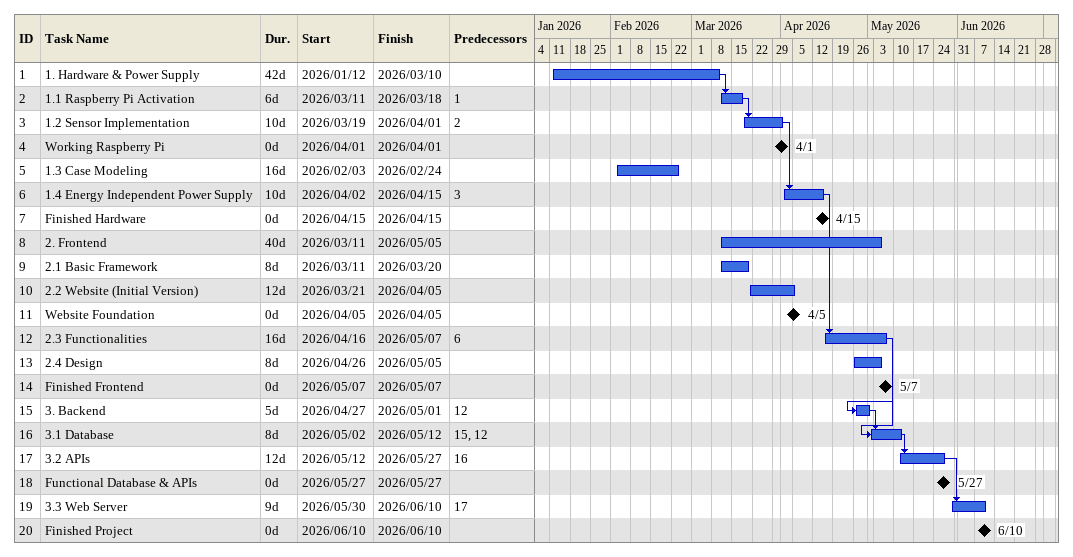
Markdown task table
| ID | Task | Duration | Start | Finish | Predecessors |
|---|---|---|---|---|---|
| 1 | 1. Hardware & Power Supply | 42d | 2026-01-12 | 2026-03-10 |  |
| 2 | 1.1 Raspberry Pi Activation | 6d | 2026-03-11 | 2026-03-18 | 1 |
| 3 | 1.2 Sensor Implementation | 10d | 2026-03-19 | 2026-04-01 | 2 |
| 4 | Working Raspberry Pi | 0d | 2026-04-01 | 2026-04-01 |  |
| 5 | 1.3 Case Modeling | 16d | 2026-02-03 | 2026-02-24 |  |
| 6 | 1.4 Energy Independent Power Supply | 10d | 2026-04-02 | 2026-04-15 | 3 |
| 7 | Finished Hardware | 0d | 2026-04-15 | 2026-04-15 |  |
| 8 | 2. Frontend | 40d | 2026-03-11 | 2026-05-05 |  |
| 9 | 2.1 Basic Framework | 8d | 2026-03-11 | 2026-03-20 |  |
| 10 | 2.2 Website (Initial Version) | 12d | 2026-03-21 | 2026-04-05 |  |
| 11 | Website Foundation | 0d | 2026-04-05 | 2026-04-05 |  |
| 12 | 2.3 Functionalities | 16d | 2026-04-16 | 2026-05-07 | 6 |
| 13 | 2.4 Design | 8d | 2026-04-26 | 2026-05-05 |  |
| 14 | Finished Frontend | 0d | 2026-05-07 | 2026-05-07 |  |
| 15 | 3. Backend | 5d | 2026-04-27 | 2026-05-01 | 12 |
| 16 | 3.1 Database | 8d | 2026-05-02 | 2026-05-12 | 15, 12 |
| 17 | 3.2 APIs | 12d | 2026-05-12 | 2026-05-27 | 16 |
| 18 | Functional Database & APIs | 0d | 2026-05-27 | 2026-05-27 |  |
| 19 | 3.3 Web Server | 9d | 2026-05-30 | 2026-06-10 | 17 |
| 20 | Finished Project | 0d | 2026-06-10 | 2026-06-10 |  |
